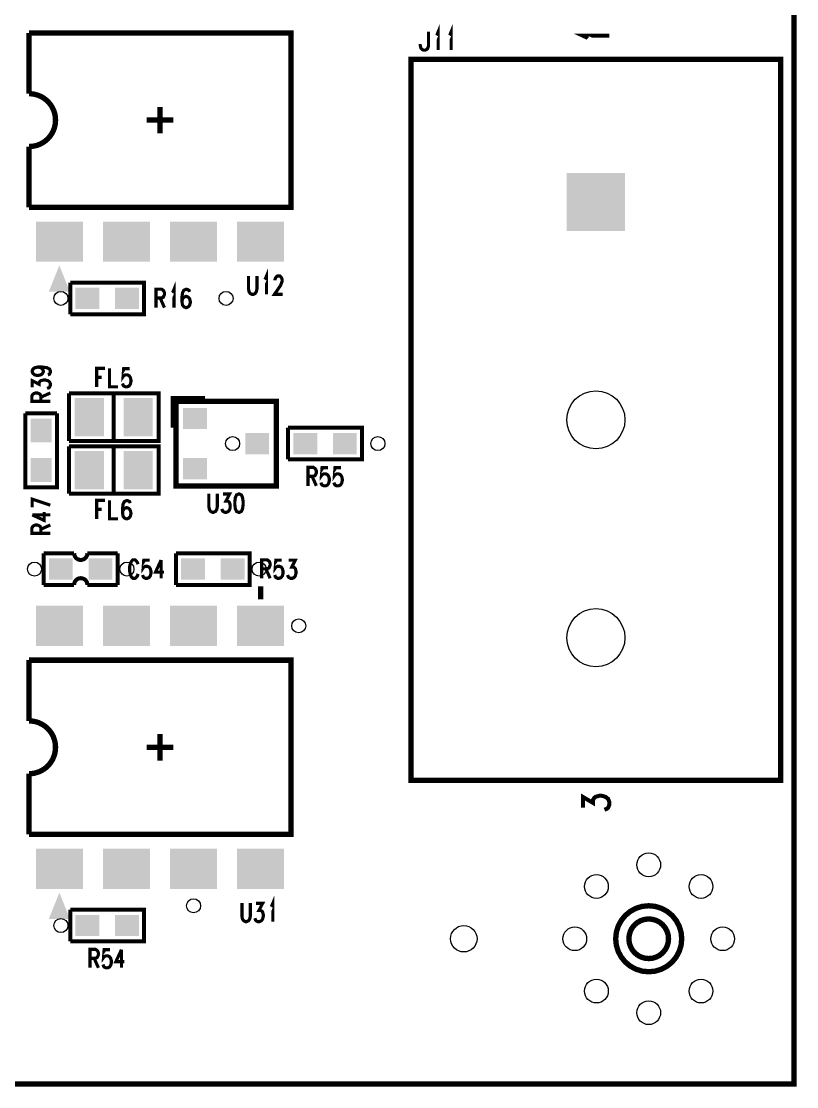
# Model space of a CAD drawing. Extents: x -8 to 142, y 0 to 126.
# Drawn here: x 94.25 to 123.6, y -0.1 to 40.24 of the extents above; entities that cross this region are included whole.
import ezdxf

# ---------------------------------------------------------------- set-up
doc = ezdxf.new("R2010")
doc.units = 0
doc.layers.get('0').update_dxf_attribs({"linetype": 'CONTINUOUS'})
doc.layers.add('02_ASSY1_GBR', color=6, linetype='CONTINUOUS')

# ---------------------------------------------------------------- blocks, each defined once
blk = doc.blocks.new('ROUND_170')
blk.add_circle((0, 0), 0.265)
blk = doc.blocks.new('ROUND_171')
blk.add_circle((0, 0), 0.45)
blk = doc.blocks.new('ROUND_175')
blk.add_circle((0, 0), 1.1)
blk = doc.blocks.new('SQUARE_176')
blk.add_solid([(1.1, 1.1), (1.1, -1.1), (-1.1, 1.1), (-1.1, -1.1)])
blk = doc.blocks.new('RECTANGLE_178')
blk.add_solid([(0.4, 0.45), (0.4, -0.45), (-0.4, 0.45), (-0.4, -0.45)])
blk = doc.blocks.new('RECTANGLE_180')
blk.add_solid([(0.45, 0.4), (0.45, -0.4), (-0.45, 0.4), (-0.45, -0.4)])
blk = doc.blocks.new('RECTANGLE_202')
blk.add_solid([(0.89, 0.76), (0.89, -0.76), (-0.89, 0.76), (-0.89, -0.76)])
blk = doc.blocks.new('RECTANGLE_204')
blk.add_solid([(0.55, 0.725), (0.55, -0.725), (-0.55, 0.725), (-0.55, -0.725)])
blk = doc.blocks.new('ROUND_216')
blk.add_circle((0, 0), 0.5)

msp = doc.modelspace()

# ---------------------------------------------------------------- linework, layer by layer
at = {"layer": '02_ASSY1_GBR'}
for points, const_width in [([(0, 0), (123.5, 0), (123.5, 103.5), (0, 103.5), (0, 0)], 0.2032), ([(109.965, 39.712), (109.99, 39.744), (110.029, 39.839), (110.029, 39.15)], 0.12), ([(110.455, 39.712), (110.48, 39.744), (110.519, 39.839), (110.519, 39.15)], 0.12), ([(94.545, 39.8), (94.545, 37.5)], 0.2032), ([(94.545, 39.8), (104.455, 39.8), (104.455, 33.2), (94.545, 33.2)], 0.2032), ([(109.666, 39.85), (109.666, 39.32), (109.634, 39.214), (109.602, 39.182), (109.542, 39.15), (109.475, 39.15), (109.414, 39.182), (109.383, 39.214), (109.351, 39.32), (109.351, 39.383)], 0.12), ([(115.692, 39.592), (115.646, 39.634), (115.507, 39.698), (116.508, 39.698)], 0.1524), ([(123, 38.8), (109, 38.8), (109, 11.5), (123, 11.5), (123, 38.8)], 0.2032), ([(94.545, 37.5), (94.643, 37.495), (94.74, 37.481), (94.835, 37.457), (94.928, 37.424), (95.016, 37.382), (95.101, 37.331), (95.179, 37.273), (95.252, 37.207), (95.318, 37.134), (95.376, 37.056), (95.427, 36.971), (95.469, 36.883), (95.502, 36.79), (95.526, 36.695), (95.54, 36.598), (95.545, 36.5), (95.54, 36.402), (95.526, 36.305), (95.502, 36.21), (95.469, 36.117), (95.427, 36.029), (95.376, 35.944), (95.318, 35.866), (95.252, 35.793), (95.179, 35.727), (95.101, 35.669), (95.016, 35.618), (94.928, 35.576), (94.835, 35.543), (94.74, 35.519), (94.643, 35.505), (94.545, 35.5)], 0.2032), ([(99.5, 36), (99.5, 37)], 0.2032), ([(99, 36.5), (100, 36.5)], 0.2032), ([(94.545, 33.2), (94.545, 35.5)], 0.2032), ([(103.465, 30.462), (103.49, 30.494), (103.529, 30.589), (103.529, 29.9)], 0.12), ([(96.1, 30.35), (98.9, 30.35), (98.9, 29.15), (96.1, 29.15)], 0.1524), ([(96.1, 29.15), (96.1, 30.35)], 0.1524), ([(99.965, 29.962), (99.99, 29.994), (100.029, 30.089), (100.029, 29.4)], 0.12), ([(102.851, 30.6), (102.851, 30.102), (102.873, 29.995), (102.918, 29.932), (102.988, 29.9), (103.032, 29.9), (103.099, 29.932), (103.144, 29.995), (103.169, 30.102), (103.169, 30.6)], 0.12), ([(103.853, 30.43), (103.853, 30.462), (103.875, 30.526), (103.898, 30.558), (103.942, 30.6), (104.035, 30.6), (104.079, 30.558), (104.101, 30.526), (104.124, 30.462), (104.124, 30.398), (104.101, 30.335), (104.057, 30.229), (103.831, 29.9), (104.149, 29.9)], 0.12), ([(99.351, 29.4), (99.351, 30.1), (99.555, 30.1), (99.621, 30.058), (99.644, 30.026), (99.669, 29.962), (99.669, 29.898), (99.644, 29.835), (99.621, 29.792), (99.555, 29.761), (99.351, 29.761)], 0.12), ([(100.624, 29.994), (100.598, 30.058), (100.525, 30.089), (100.477, 30.089), (100.404, 30.058), (100.353, 29.962), (100.331, 29.792), (100.331, 29.633), (100.353, 29.495), (100.404, 29.432), (100.477, 29.4), (100.5, 29.4), (100.573, 29.432), (100.624, 29.495), (100.649, 29.591), (100.649, 29.633), (100.624, 29.729), (100.573, 29.792), (100.5, 29.824), (100.477, 29.824), (100.404, 29.792), (100.353, 29.729), (100.331, 29.633)], 0.12), ([(99.507, 29.761), (99.669, 29.4)], 0.12), ([(94.883, 27.149), (94.989, 27.124), (95.053, 27.076), (95.085, 27), (95.085, 26.977), (95.053, 26.904), (94.989, 26.853), (94.883, 26.831), (94.852, 26.831), (94.756, 26.853), (94.692, 26.904), (94.661, 26.977), (94.661, 27), (94.692, 27.076), (94.756, 27.124), (94.883, 27.149), (95.053, 27.149), (95.223, 27.124), (95.318, 27.076), (95.35, 27), (95.35, 26.952), (95.318, 26.879), (95.255, 26.853)], 0.12), ([(97.419, 27.1), (97.101, 27.1), (97.101, 26.4)], 0.12), ([(97.591, 27.1), (97.591, 26.4), (97.909, 26.4)], 0.12), ([(98.351, 27.089), (98.125, 27.089), (98.103, 26.792), (98.125, 26.824), (98.192, 26.856), (98.259, 26.856), (98.329, 26.824), (98.374, 26.761), (98.399, 26.665), (98.399, 26.591), (98.374, 26.495), (98.329, 26.432), (98.259, 26.4), (98.192, 26.4), (98.125, 26.432), (98.103, 26.464), (98.081, 26.527)], 0.12), ([(94.661, 26.385), (94.661, 26.634), (94.926, 26.497), (94.926, 26.567), (94.958, 26.611), (94.989, 26.634), (95.085, 26.659), (95.159, 26.659), (95.255, 26.634), (95.318, 26.589), (95.35, 26.522), (95.35, 26.452), (95.318, 26.385), (95.286, 26.363), (95.223, 26.341)], 0.12), ([(97.101, 26.761), (97.295, 26.761)], 0.12), ([(95.35, 25.851), (94.65, 25.851), (94.65, 26.055), (94.692, 26.121), (94.724, 26.144), (94.788, 26.169), (94.852, 26.169), (94.915, 26.144), (94.958, 26.121), (94.989, 26.055), (94.989, 25.851)], 0.12), ([(94.989, 26.007), (95.35, 26.169)], 0.12), ([(96.05, 26.15), (96.05, 24.35)], 0.1524), ([(96.05, 24.35), (99.45, 24.35), (99.45, 26.15), (96.05, 26.15)], 0.1524), ([(97.75, 24.35), (97.75, 26.15)], 0.1524), ([(101.2, 25.95), (100, 25.95), (100, 24.85)], 0.2032), ([(103.9, 25.85), (100.1, 25.85), (100.1, 22.65), (103.9, 22.65), (103.9, 25.85)], 0.2032), ([(95.6, 25.4), (95.6, 22.6), (94.4, 22.6), (94.4, 25.4)], 0.1524), ([(94.4, 25.4), (95.6, 25.4)], 0.1524), ([(104.35, 24.85), (107.15, 24.85), (107.15, 23.65), (104.35, 23.65)], 0.1524), ([(104.35, 23.65), (104.35, 24.85)], 0.1524), ([(96.05, 24.15), (96.05, 22.35)], 0.1524), ([(96.05, 22.35), (99.45, 22.35), (99.45, 24.15), (96.05, 24.15)], 0.1524), ([(97.75, 22.35), (97.75, 24.15)], 0.1524), ([(105.101, 22.65), (105.101, 23.35), (105.305, 23.35), (105.371, 23.308), (105.394, 23.276), (105.419, 23.212), (105.419, 23.148), (105.394, 23.085), (105.371, 23.042), (105.305, 23.011), (105.101, 23.011)], 0.12), ([(105.257, 23.011), (105.419, 22.65)], 0.12), ([(105.861, 23.339), (105.635, 23.339), (105.613, 23.042), (105.635, 23.074), (105.702, 23.106), (105.769, 23.106), (105.839, 23.074), (105.884, 23.011), (105.909, 22.915), (105.909, 22.841), (105.884, 22.745), (105.839, 22.682), (105.769, 22.65), (105.702, 22.65), (105.635, 22.682), (105.613, 22.714), (105.591, 22.777)], 0.12), ([(106.351, 23.339), (106.125, 23.339), (106.103, 23.042), (106.125, 23.074), (106.192, 23.106), (106.259, 23.106), (106.329, 23.074), (106.374, 23.011), (106.399, 22.915), (106.399, 22.841), (106.374, 22.745), (106.329, 22.682), (106.259, 22.65), (106.192, 22.65), (106.125, 22.682), (106.103, 22.714), (106.081, 22.777)], 0.12), ([(94.661, 21.831), (94.661, 22.149), (95.35, 21.92)], 0.12), ([(101.351, 22.35), (101.351, 21.852), (101.373, 21.745), (101.418, 21.682), (101.488, 21.65), (101.532, 21.65), (101.599, 21.682), (101.644, 21.745), (101.669, 21.852), (101.669, 22.35)], 0.12), ([(101.885, 22.339), (102.134, 22.339), (101.997, 22.074), (102.067, 22.074), (102.111, 22.042), (102.134, 22.011), (102.159, 21.915), (102.159, 21.841), (102.134, 21.745), (102.089, 21.682), (102.022, 21.65), (101.952, 21.65), (101.885, 21.682), (101.863, 21.714), (101.841, 21.777)], 0.12), ([(102.468, 22.339), (102.398, 22.308), (102.353, 22.212), (102.331, 22.042), (102.331, 21.947), (102.353, 21.777), (102.398, 21.682), (102.468, 21.65), (102.512, 21.65), (102.579, 21.682), (102.624, 21.777), (102.649, 21.947), (102.649, 22.042), (102.624, 22.212), (102.579, 22.308), (102.512, 22.339), (102.468, 22.339)], 0.12), ([(97.419, 22.1), (97.101, 22.1), (97.101, 21.4)], 0.12), ([(97.101, 21.761), (97.295, 21.761)], 0.12), ([(97.591, 22.1), (97.591, 21.4), (97.909, 21.4)], 0.12), ([(98.374, 21.994), (98.348, 22.058), (98.275, 22.089), (98.227, 22.089), (98.154, 22.058), (98.103, 21.962), (98.081, 21.792), (98.081, 21.633), (98.103, 21.495), (98.154, 21.432), (98.227, 21.4), (98.25, 21.4), (98.323, 21.432), (98.374, 21.495), (98.399, 21.591), (98.399, 21.633), (98.374, 21.729), (98.323, 21.792), (98.25, 21.824), (98.227, 21.824), (98.154, 21.792), (98.103, 21.729), (98.081, 21.633)], 0.12), ([(94.661, 21.551), (95.117, 21.341), (95.117, 21.659)], 0.12), ([(94.661, 21.551), (95.35, 21.551)], 0.12), ([(95.35, 20.851), (94.65, 20.851), (94.65, 21.055), (94.692, 21.121), (94.724, 21.144), (94.788, 21.169), (94.852, 21.169), (94.915, 21.144), (94.958, 21.121), (94.989, 21.055), (94.989, 20.851)], 0.12), ([(94.989, 21.007), (95.35, 21.169)], 0.12), ([(95.1, 18.9), (95.1, 20.1)], 0.1524), ([(95.1, 20.1), (96.25, 20.1)], 0.1524), ([(96.75, 20.1), (96.749, 20.075), (96.746, 20.051), (96.74, 20.026), (96.732, 20.003), (96.722, 19.98), (96.71, 19.959), (96.695, 19.939), (96.679, 19.92), (96.66, 19.903), (96.64, 19.888), (96.619, 19.875), (96.597, 19.864), (96.573, 19.856), (96.549, 19.85), (96.525, 19.846), (96.5, 19.845), (96.475, 19.846), (96.451, 19.85), (96.427, 19.856), (96.403, 19.864), (96.381, 19.875), (96.36, 19.888), (96.34, 19.903), (96.321, 19.92), (96.305, 19.939), (96.29, 19.959), (96.278, 19.98), (96.268, 20.003), (96.26, 20.026), (96.254, 20.051), (96.251, 20.075), (96.25, 20.1)], 0.1524), ([(96.75, 20.1), (97.9, 20.1)], 0.1524), ([(97.9, 18.9), (97.9, 20.1)], 0.1524), ([(100.1, 20.1), (102.9, 20.1), (102.9, 18.9), (100.1, 18.9)], 0.1524), ([(100.1, 18.9), (100.1, 20.1)], 0.1524), ([(98.669, 19.68), (98.647, 19.744), (98.602, 19.808), (98.561, 19.85), (98.475, 19.85), (98.434, 19.808), (98.392, 19.744), (98.37, 19.68), (98.351, 19.585), (98.351, 19.415), (98.37, 19.32), (98.392, 19.245), (98.434, 19.182), (98.475, 19.15), (98.561, 19.15), (98.602, 19.182), (98.647, 19.245), (98.669, 19.32)], 0.12), ([(99.111, 19.839), (98.885, 19.839), (98.863, 19.542), (98.885, 19.574), (98.952, 19.606), (99.019, 19.606), (99.089, 19.574), (99.134, 19.511), (99.159, 19.415), (99.159, 19.341), (99.134, 19.245), (99.089, 19.182), (99.019, 19.15), (98.952, 19.15), (98.885, 19.182), (98.863, 19.214), (98.841, 19.277)], 0.12), ([(99.541, 19.839), (99.331, 19.383), (99.649, 19.383)], 0.12), ([(99.541, 19.839), (99.541, 19.15)], 0.12), ([(103.351, 19.15), (103.351, 19.85), (103.555, 19.85), (103.621, 19.808), (103.644, 19.776), (103.669, 19.712), (103.669, 19.648), (103.644, 19.585), (103.621, 19.542), (103.555, 19.511), (103.351, 19.511)], 0.12), ([(104.111, 19.839), (103.885, 19.839), (103.863, 19.542), (103.885, 19.574), (103.952, 19.606), (104.019, 19.606), (104.089, 19.574), (104.134, 19.511), (104.159, 19.415), (104.159, 19.341), (104.134, 19.245), (104.089, 19.182), (104.019, 19.15), (103.952, 19.15), (103.885, 19.182), (103.863, 19.214), (103.841, 19.277)], 0.12), ([(104.375, 19.839), (104.624, 19.839), (104.487, 19.574), (104.557, 19.574), (104.601, 19.542), (104.624, 19.511), (104.649, 19.415), (104.649, 19.341), (104.624, 19.245), (104.579, 19.182), (104.512, 19.15), (104.442, 19.15), (104.375, 19.182), (104.353, 19.214), (104.331, 19.277)], 0.12), ([(103.507, 19.511), (103.669, 19.15)], 0.12), ([(95.1, 18.9), (96.25, 18.9)], 0.1524), ([(96.25, 18.9), (96.251, 18.925), (96.254, 18.949), (96.26, 18.974), (96.268, 18.997), (96.278, 19.02), (96.29, 19.041), (96.305, 19.061), (96.321, 19.08), (96.34, 19.097), (96.36, 19.112), (96.381, 19.125), (96.403, 19.136), (96.427, 19.144), (96.451, 19.15), (96.475, 19.154), (96.5, 19.155), (96.525, 19.154), (96.549, 19.15), (96.573, 19.144), (96.597, 19.136), (96.619, 19.125), (96.64, 19.112), (96.66, 19.097), (96.679, 19.08), (96.695, 19.061), (96.71, 19.041), (96.722, 19.02), (96.732, 18.997), (96.74, 18.974), (96.746, 18.949), (96.749, 18.925), (96.75, 18.9)], 0.1524), ([(96.75, 18.9), (97.9, 18.9)], 0.1524), ([(103.31, 18.35), (103.31, 18.85)], 0.2032), ([(94.545, 16.05), (94.545, 13.75)], 0.2032), ([(94.545, 16.05), (104.455, 16.05), (104.455, 9.45), (94.545, 9.45)], 0.2032), ([(94.545, 13.75), (94.643, 13.745), (94.74, 13.731), (94.835, 13.707), (94.928, 13.674), (95.016, 13.632), (95.101, 13.581), (95.179, 13.523), (95.252, 13.457), (95.318, 13.384), (95.376, 13.306), (95.427, 13.221), (95.469, 13.133), (95.502, 13.04), (95.526, 12.945), (95.54, 12.848), (95.545, 12.75), (95.54, 12.652), (95.526, 12.555), (95.502, 12.46), (95.469, 12.367), (95.427, 12.279), (95.376, 12.194), (95.318, 12.116), (95.252, 12.043), (95.179, 11.977), (95.101, 11.919), (95.016, 11.868), (94.928, 11.826), (94.835, 11.793), (94.74, 11.769), (94.643, 11.755), (94.545, 11.75)], 0.2032), ([(99.5, 12.25), (99.5, 13.25)], 0.2032), ([(99, 12.75), (100, 12.75)], 0.2032), ([(94.545, 9.45), (94.545, 11.75)], 0.2032), ([(115.507, 10.46), (115.507, 10.872), (115.892, 10.645), (115.892, 10.761), (115.938, 10.835), (115.985, 10.872), (116.123, 10.914), (116.231, 10.914), (116.369, 10.872), (116.462, 10.798), (116.508, 10.687), (116.508, 10.571), (116.462, 10.46), (116.416, 10.423), (116.323, 10.386)], 0.1524), ([(102.601, 6.85), (102.601, 6.352), (102.623, 6.245), (102.668, 6.182), (102.738, 6.15), (102.782, 6.15), (102.849, 6.182), (102.894, 6.245), (102.919, 6.352), (102.919, 6.85)], 0.12), ([(103.135, 6.839), (103.384, 6.839), (103.247, 6.574), (103.317, 6.574), (103.361, 6.542), (103.384, 6.511), (103.409, 6.415), (103.409, 6.341), (103.384, 6.245), (103.339, 6.182), (103.272, 6.15), (103.202, 6.15), (103.135, 6.182), (103.113, 6.214), (103.091, 6.277)], 0.12), ([(103.705, 6.712), (103.73, 6.744), (103.769, 6.839), (103.769, 6.15)], 0.12), ([(96.1, 6.6), (98.9, 6.6), (98.9, 5.4), (96.1, 5.4)], 0.1524), ([(96.1, 5.4), (96.1, 6.6)], 0.1524), ([(116.75, 5.5), (116.774, 5.256), (116.845, 5.022), (116.961, 4.806), (117.116, 4.616), (117.306, 4.461), (117.522, 4.345), (117.756, 4.274), (118, 4.25), (118.244, 4.274), (118.478, 4.345), (118.694, 4.461), (118.884, 4.616), (119.039, 4.806), (119.155, 5.022), (119.226, 5.256), (119.25, 5.5), (119.226, 5.744), (119.155, 5.978), (119.039, 6.194), (118.884, 6.384), (118.694, 6.539), (118.478, 6.655), (118.244, 6.726), (118, 6.75), (117.756, 6.726), (117.522, 6.655), (117.306, 6.539), (117.116, 6.384), (116.961, 6.194), (116.845, 5.978), (116.774, 5.744), (116.75, 5.5)], 0.2032), ([(117.25, 5.5), (117.264, 5.354), (117.307, 5.213), (117.376, 5.083), (117.47, 4.97), (117.583, 4.876), (117.713, 4.807), (117.854, 4.764), (118, 4.75), (118.146, 4.764), (118.287, 4.807), (118.417, 4.876), (118.53, 4.97), (118.624, 5.083), (118.693, 5.213), (118.736, 5.354), (118.75, 5.5), (118.736, 5.646), (118.693, 5.787), (118.624, 5.917), (118.53, 6.03), (118.417, 6.124), (118.287, 6.193), (118.146, 6.236), (118, 6.25), (117.854, 6.236), (117.713, 6.193), (117.583, 6.124), (117.47, 6.03), (117.376, 5.917), (117.307, 5.787), (117.264, 5.646), (117.25, 5.5)], 0.2032), ([(96.851, 4.4), (96.851, 5.1), (97.055, 5.1), (97.121, 5.058), (97.144, 5.026), (97.169, 4.962), (97.169, 4.898), (97.144, 4.835), (97.121, 4.792), (97.055, 4.761), (96.851, 4.761)], 0.12), ([(97.611, 5.089), (97.385, 5.089), (97.363, 4.792), (97.385, 4.824), (97.452, 4.856), (97.519, 4.856), (97.589, 4.824), (97.634, 4.761), (97.659, 4.665), (97.659, 4.591), (97.634, 4.495), (97.589, 4.432), (97.519, 4.4), (97.452, 4.4), (97.385, 4.432), (97.363, 4.464), (97.341, 4.527)], 0.12), ([(98.041, 5.089), (97.831, 4.633), (98.149, 4.633)], 0.12), ([(98.041, 5.089), (98.041, 4.4)], 0.12), ([(97.007, 4.761), (97.169, 4.4)], 0.12)]:
    msp.add_lwpolyline(points, dxfattribs=dict(at, const_width=const_width))
for points in [[(95.290026, 30.000058), (95.690018, 30.999952), (96.089894, 30.000058), (95.690018, 30.999952)], [(96.089916, 30), (95.290026, 30.000058), (96.089916, 30), (96.089894, 30.000058)], [(95.290026, 6.250058), (95.69002, 7.249948), (96.089894, 6.250058), (95.69002, 7.249948)], [(96.089916, 6.25), (95.290026, 6.250058), (96.089916, 6.25), (96.089894, 6.250058)]]:
    msp.add_solid(points, dxfattribs=at)

# ---------------------------------------------------------------- block references
for name, p in [('SQUARE_176', (116, 33.4)), ('RECTANGLE_202', (95.69, 31.9)), ('RECTANGLE_202', (98.23, 31.9)), ('RECTANGLE_202', (100.77, 31.9)), ('RECTANGLE_202', (103.31, 31.9)), ('ROUND_170', (95.75, 29.75)), ('RECTANGLE_180', (96.75, 29.75)), ('RECTANGLE_180', (98.25, 29.75)), ('ROUND_170', (102, 29.75)), ('ROUND_175', (116, 25.15)), ('RECTANGLE_204', (96.825, 25.25)), ('RECTANGLE_204', (98.675, 25.25)), ('RECTANGLE_180', (100.825, 25.2)), ('RECTANGLE_178', (95, 24.75)), ('RECTANGLE_180', (103.175, 24.25)), ('RECTANGLE_180', (105, 24.25)), ('RECTANGLE_180', (106.5, 24.25)), ('ROUND_170', (102.25, 24.25)), ('ROUND_170', (107.75, 24.25)), ('RECTANGLE_204', (96.825, 23.25)), ('RECTANGLE_204', (98.675, 23.25)), ('RECTANGLE_178', (95, 23.25)), ('RECTANGLE_180', (100.825, 23.3)), ('RECTANGLE_180', (95.75, 19.5)), ('RECTANGLE_180', (97.25, 19.5)), ('RECTANGLE_180', (100.75, 19.5)), ('RECTANGLE_180', (102.25, 19.5)), ('ROUND_170', (94.75, 19.5)), ('ROUND_170', (98.25, 19.5)), ('ROUND_170', (103.25, 19.5)), ('RECTANGLE_202', (95.69, 17.35)), ('RECTANGLE_202', (98.23, 17.35)), ('RECTANGLE_202', (100.77, 17.35)), ('RECTANGLE_202', (103.31, 17.35)), ('ROUND_175', (116, 16.9)), ('ROUND_170', (104.75, 17.35)), ('RECTANGLE_202', (95.69, 8.15)), ('RECTANGLE_202', (98.23, 8.15)), ('RECTANGLE_202', (100.77, 8.15)), ('RECTANGLE_202', (103.31, 8.15)), ('ROUND_171', (118, 8.3)), ('ROUND_171', (116.02, 7.48)), ('ROUND_171', (119.98, 7.48)), ('ROUND_170', (100.77, 6.75)), ('ROUND_170', (95.75, 6)), ('RECTANGLE_180', (96.75, 6)), ('RECTANGLE_180', (98.25, 6)), ('ROUND_216', (111, 5.5)), ('ROUND_171', (115.2, 5.5)), ('ROUND_171', (120.8, 5.5)), ('ROUND_171', (116.02, 3.52)), ('ROUND_171', (119.98, 3.52)), ('ROUND_171', (118, 2.7))]:
    msp.add_blockref(name, p, dxfattribs=at)

doc.saveas('drawing.dxf')
